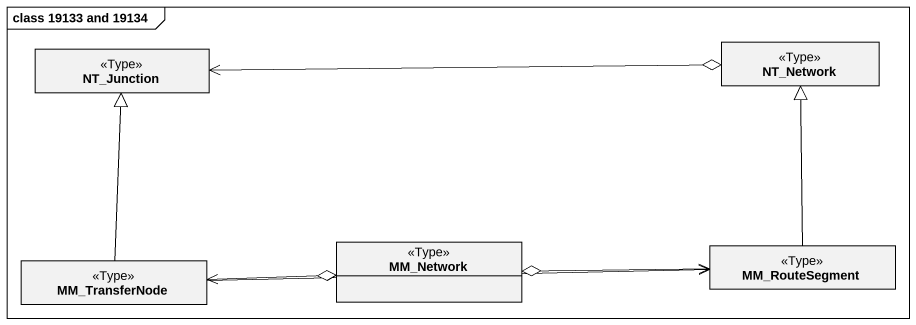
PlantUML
@startuml
mainframe class 19133 and 19134
hide circle
hide empty members
class NT_Junction <<Type>>
class NT_Network <<Type>>
class MM_TransferNode <<Type>>
class MM_Network <<Type>>
class MM_RouteSegment <<Type>>
NT_Junction -right-> NT_Network
NT_Junction <-right-o NT_Network
MM_TransferNode -up-|> NT_Junction
MM_Network o-left-> MM_TransferNode
MM_Network o-right-> MM_RouteSegment
MM_RouteSegment -up-|> NT_Network
MM_RouteSegment <-left- MM_TransferNode
@enduml
